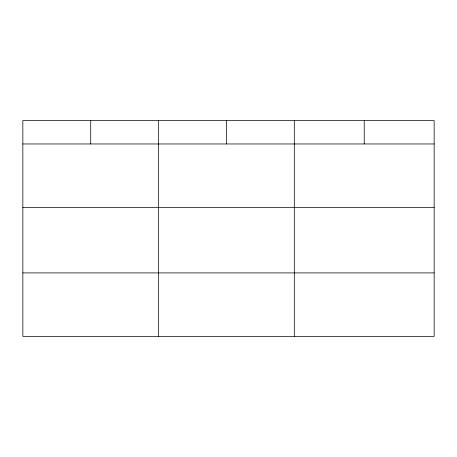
<?xml version="1.0" encoding="UTF-8"?>
<svg xmlns="http://www.w3.org/2000/svg" width="457" height="457" viewBox="0 0 457 457"><rect width="100%" height="100%" fill="white"/><g stroke="black" fill="none" stroke-linecap="round" stroke-linejoin="round"><path stroke-width="0.69" d="M434.15 207.467L434.15 120.591L22.85 120.591L22.85 336.409L434.15 336.409L434.15 207.467L22.85 207.467M22.85 143.961L434.15 143.961M22.85 272.903L434.15 272.903M364.229 120.591L364.229 143.961M294.308 120.591L294.308 336.409M226.444 120.591L226.444 143.961M158.579 120.591L158.579 336.409M90.715 120.591L90.715 143.961"/></g></svg>
